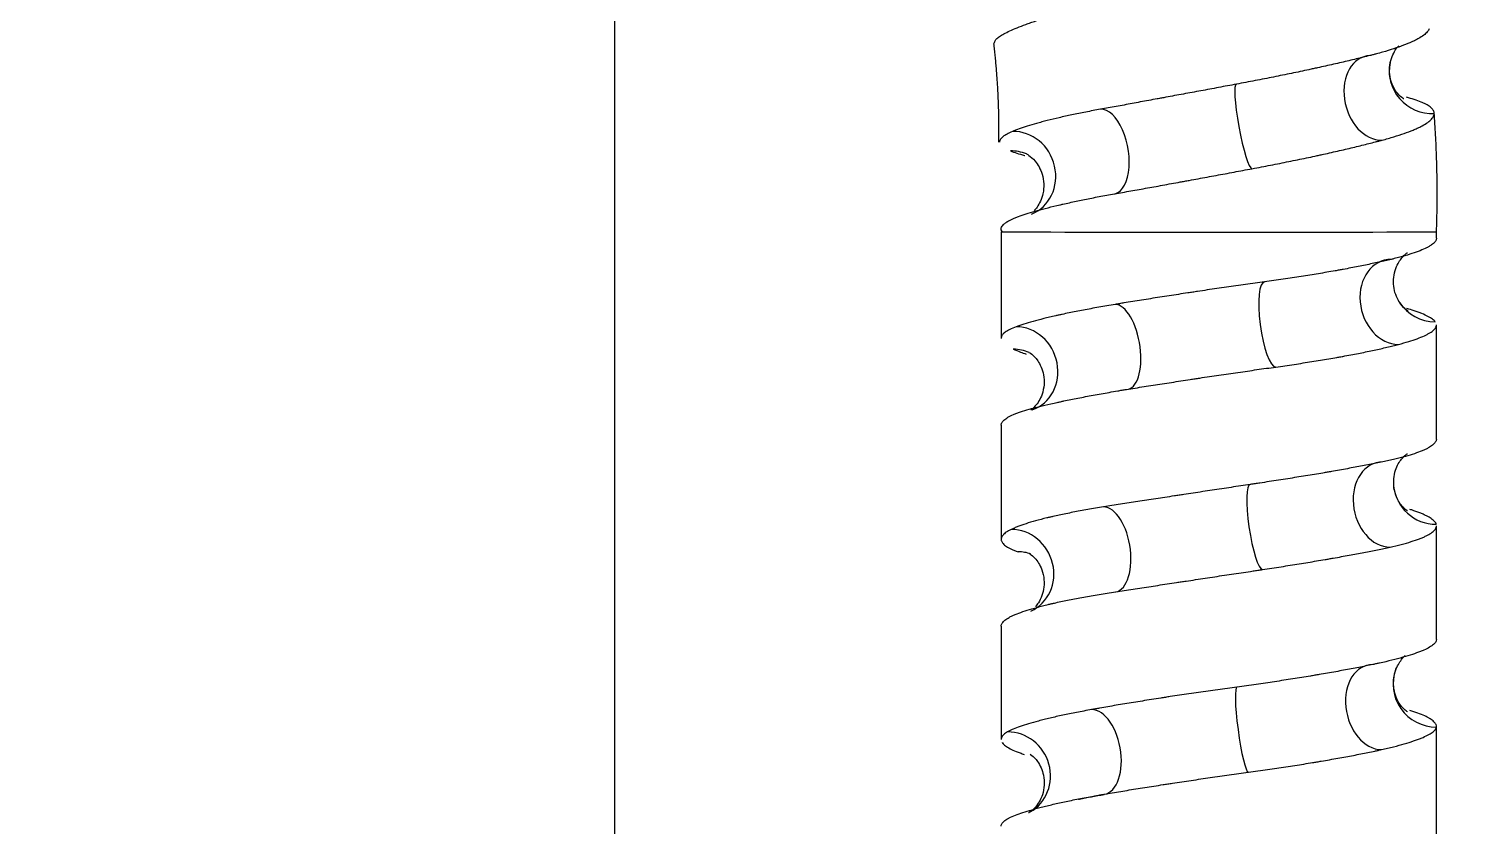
# Model space of a CAD drawing. Header units: millimetres. Extents: x 6110 to 6704, y -2661 to -1821.
# Drawn here: x 6578.83 to 6591.34, y -2241.38 to -2234.42 of the extents above; entities that cross this region are included whole.
import ezdxf

# ---------------------------------------------------------------- set-up
doc = ezdxf.new("R2010")
doc.units = ezdxf.units.MM
doc.header["$LTSCALE"] = 0.1
doc.linetypes.add('HIDDEN2', pattern=[4.7625, 3.175, -1.5875])
doc.layers.add('1', color=4, linetype='HIDDEN2', lineweight=13)
doc.layers.add('DIM', color=3, linetype='Continuous', lineweight=9)

msp = doc.modelspace()

# ---------------------------------------------------------------- hatches: boundary and pattern name
at = {"layer": 'DIM'}
h = msp.add_hatch(dxfattribs=at)
h.set_pattern_fill('ANSI31', color=2)
edge = h.paths.add_edge_path()
edge.add_line((6619.617, -2595.98), (6619.617, -1962.206))
edge.add_line((6634.617, -1966.11), (6619.617, -1966.11))
edge.add_line((6634.617, -2610.98), (6634.617, -1966.11))
edge.add_line((6634.617, -2610.98), (6184.457, -2610.98))
edge.add_line((6619.617, -2595.98), (6184.457, -2595.98))
edge.add_line((6184.457, -2610.98), (6184.457, -2595.98))

# ---------------------------------------------------------------- linework, layer by layer
at = {"layer": '1', "color": 7, "linetype": 'Continuous', "lineweight": -3}
for p, q in [((6583.948, -2225.796), (6583.948, -2270.325)), ((6587.334, -2236.19), (6587.325, -2236.191)), ((6587.325, -2236.191), (6587.325, -2237.12)), ((6591.125, -2236.247), (6591.125, -2236.191)), ((6591.125, -2237.997), (6591.125, -2237.004)), ((6587.577, -2237.248), (6587.569, -2237.245)), ((6587.325, -2237.878), (6587.325, -2238.874)), ((6591.125, -2239.748), (6591.125, -2238.755)), ((6587.325, -2239.632), (6587.324, -2240.62)), ((6591.124, -2241.496), (6591.124, -2240.505))]:
    msp.add_line(p, q, dxfattribs=at)
for centre, major_axis, ratio, start_param, end_param in [((6590.598, -2235.021), (0.095, -0.363), 0.729816, 2.992785, 6.122144), ((6591.087, -2234.789), (0.367, -0.075), 0.986897, 3.137037, 4.960423), ((6589.446, -2235.271), (0.069, -0.369), 0.122968, 3.12514, 6.261331), ((6588.245, -2235.491), (0.066, -0.369), 0.50534, 6.203643, 9.353813), ((6587.451, -2235.686), (0.138, -0.349), 0.922409, 0.000185, 2.817174), ((6587.401, -2235.857), (0.144, 0.346), 0.951737, 6.283124, 6.682835), ((6589.225, -2236.191), (-1.9, 0), 0.000683, 0.000074, 3.141474), ((6590.762, -2236.802), (0.091, -0.364), 0.801172, 2.944776, 6.082708), ((6589.673, -2236.999), (0.051, -0.371), 0.232771, 3.108726, 6.250065), ((6588.369, -2237.195), (0.061, -0.37), 0.445074, 6.212676, 9.350699), ((6591.118, -2236.604), (0.326, 0.185), 0.988067, 3.132774, 3.196466), ((6591.118, -2236.604), (0.326, 0.185), 0.988067, 3.196466, 4.189654), ((6587.474, -2237.39), (0.122, -0.354), 0.913918, 0.000266, 2.835605), ((6587.414, -2237.586), (0.163, 0.338), 0.94346, 0.025586, 0.426262), ((6590.688, -2238.57), (0.078, -0.367), 0.762734, 2.981354, 6.122723), ((6589.553, -2238.766), (0.055, -0.371), 0.171893, 3.117217, 6.255278), ((6591.124, -2238.372), (0.373, 0.036), 0.989221, 3.134947, 4.613123), ((6588.262, -2238.963), (0.058, -0.371), 0.502956, 6.206322, 9.346922), ((6587.43, -2239.158), (0.152, -0.343), 0.934566, 0.004952, 2.746417), ((6587.454, -2239.354), (0.13, 0.352), 0.923441, 6.282457, 6.610585), ((6590.607, -2240.337), (0.079, -0.367), 0.72054, 2.989549, 6.12765), ((6591.121, -2240.14), (0.351, -0.133), 0.989698, 3.14142, 5.078338), ((6589.433, -2240.534), (0.05, -0.372), 0.10775, 3.126697, 6.267334), ((6588.159, -2240.73), (0.065, -0.369), 0.554483, 6.187849, 9.325858), ((6587.394, -2240.926), (0.168, -0.335), 0.95546, 0.048752, 2.694115)]:
    msp.add_ellipse(centre, major_axis=major_axis, ratio=ratio, start_param=start_param, end_param=end_param, dxfattribs=at)
for points, knots in [([(6587.309, -2234.486), (6587.32, -2234.478), (6587.334, -2234.47), (6587.364, -2234.454), (6587.399, -2234.437), (6587.441, -2234.419), (6587.487, -2234.4), (6587.513, -2234.39), (6587.547, -2234.378), (6587.553, -2234.375), (6587.568, -2234.37), (6587.589, -2234.363), (6587.611, -2234.355), (6587.657, -2234.339), (6587.721, -2234.318), (6587.827, -2234.286), (6587.904, -2234.264), (6587.944, -2234.253)], [0, 0, 0, 0, 0.125, 0.125, 0.25, 0.375, 0.375, 0.5, 0.5, 0.53125, 0.53125, 0.5625, 0.625, 0.625, 0.75, 0.875, 1, 1, 1, 1]), ([(6587.266, -2234.545), (6587.266, -2234.54), (6587.267, -2234.528), (6587.276, -2234.515), (6587.289, -2234.5), (6587.298, -2234.493), (6587.309, -2234.486)], [0, 0, 0, 0, 0.269734, 0.634867, 0.634867, 1, 1, 1, 1]), ([(6591.062, -2234.419), (6591.058, -2234.428), (6591.052, -2234.437), (6591.036, -2234.456), (6591.015, -2234.475), (6590.985, -2234.494), (6590.959, -2234.509), (6590.95, -2234.514), (6590.935, -2234.521), (6590.93, -2234.524), (6590.919, -2234.529), (6590.914, -2234.531), (6590.886, -2234.543), (6590.862, -2234.553), (6590.809, -2234.573), (6590.753, -2234.593), (6590.688, -2234.613), (6590.636, -2234.628), (6590.61, -2234.635), (6590.582, -2234.642), (6590.563, -2234.647), (6590.554, -2234.65), (6590.544, -2234.652)], [0, 0, 0, 0, 0.125, 0.125, 0.25, 0.375, 0.375, 0.4375, 0.4375, 0.46875, 0.46875, 0.5, 0.5, 0.625, 0.625, 0.75, 0.875, 0.875, 0.9375, 0.96875, 0.96875, 1, 1, 1, 1]), ([(6590.719, -2234.714), (6590.737, -2234.662), (6590.761, -2234.602), (6590.788, -2234.573), (6590.796, -2234.566)], [0, 0, 0, 0, 0.665153, 1, 1, 1, 1]), ([(6590.544, -2234.652), (6590.505, -2234.662), (6590.465, -2234.672), (6590.382, -2234.692), (6590.296, -2234.713), (6590.204, -2234.733), (6590.133, -2234.749), (6590.097, -2234.757), (6590.061, -2234.765), (6590.036, -2234.77), (6590.023, -2234.773), (6589.961, -2234.787), (6589.91, -2234.797), (6589.807, -2234.818), (6589.703, -2234.84), (6589.596, -2234.861), (6589.488, -2234.881), (6589.433, -2234.892), (6589.378, -2234.902)], [0, 0, 0, 0, 0.125, 0.125, 0.25, 0.375, 0.375, 0.4375, 0.46875, 0.46875, 0.5, 0.5, 0.625, 0.625, 0.75, 0.875, 0.875, 1, 1, 1, 1]), ([(6590.839, -2235.03), (6590.839, -2235.03), (6590.832, -2235.026), (6590.785, -2234.992), (6590.712, -2234.871), (6590.712, -2234.772), (6590.719, -2234.714)], [0, 0, 0, 0, 0.154251, 0.415563, 0.697627, 1, 1, 1, 1]), ([(6589.378, -2234.902), (6589.326, -2234.912), (6589.274, -2234.921), (6589.171, -2234.941), (6589.068, -2234.96), (6588.966, -2234.979), (6588.864, -2234.997), (6588.813, -2235.007), (6588.75, -2235.019), (6588.737, -2235.021), (6588.712, -2235.026), (6588.674, -2235.032), (6588.637, -2235.039), (6588.563, -2235.053), (6588.467, -2235.071), (6588.373, -2235.088), (6588.282, -2235.105), (6588.237, -2235.113), (6588.192, -2235.121)], [0, 0, 0, 0, 0.125, 0.125, 0.25, 0.375, 0.375, 0.5, 0.5, 0.53125, 0.53125, 0.5625, 0.625, 0.625, 0.75, 0.875, 0.875, 1, 1, 1, 1]), ([(6588.192, -2235.121), (6588.148, -2235.129), (6588.105, -2235.137), (6588.021, -2235.153), (6587.941, -2235.17), (6587.866, -2235.186), (6587.794, -2235.203), (6587.76, -2235.211), (6587.718, -2235.221), (6587.71, -2235.224), (6587.694, -2235.228), (6587.671, -2235.234), (6587.648, -2235.24), (6587.604, -2235.252), (6587.55, -2235.268), (6587.503, -2235.284), (6587.46, -2235.299), (6587.44, -2235.307), (6587.422, -2235.315)], [0, 0, 0, 0, 0.125, 0.125, 0.25, 0.375, 0.375, 0.5, 0.5, 0.53125, 0.53125, 0.5625, 0.625, 0.625, 0.75, 0.875, 0.875, 1, 1, 1, 1]), ([(6591.105, -2235.159), (6591.105, -2235.15), (6591.103, -2235.141), (6591.093, -2235.124), (6591.079, -2235.107), (6591.056, -2235.091), (6591.035, -2235.078), (6591.027, -2235.074), (6591.015, -2235.068), (6591.01, -2235.066), (6591.002, -2235.062), (6590.997, -2235.06), (6590.973, -2235.05), (6590.952, -2235.043), (6590.909, -2235.029), (6590.886, -2235.023), (6590.863, -2235.016)], [0, 0, 0, 0, 0.169967, 0.169967, 0.339933, 0.5099, 0.5099, 0.594884, 0.594884, 0.637375, 0.637375, 0.679867, 0.679867, 0.849834, 0.849834, 1, 1, 1, 1]), ([(6590.649, -2235.391), (6590.686, -2235.381), (6590.72, -2235.371), (6590.785, -2235.351), (6590.845, -2235.332), (6590.897, -2235.312), (6590.933, -2235.297), (6590.95, -2235.29), (6590.966, -2235.282), (6590.977, -2235.277), (6590.982, -2235.275), (6591.006, -2235.262), (6591.023, -2235.252), (6591.052, -2235.233), (6591.077, -2235.214), (6591.092, -2235.195), (6591.102, -2235.177), (6591.105, -2235.168), (6591.105, -2235.159)], [0, 0, 0, 0, 0.125, 0.125, 0.25, 0.375, 0.375, 0.4375, 0.46875, 0.46875, 0.5, 0.5, 0.625, 0.625, 0.75, 0.875, 0.875, 1, 1, 1, 1]), ([(6587.422, -2235.315), (6587.404, -2235.322), (6587.389, -2235.33), (6587.362, -2235.345), (6587.339, -2235.359), (6587.325, -2235.374), (6587.315, -2235.389), (6587.312, -2235.396), (6587.311, -2235.405), (6587.311, -2235.406), (6587.311, -2235.408)], [0, 0, 0, 0, 0.237933, 0.237933, 0.475867, 0.7138, 0.7138, 0.951733, 0.951733, 1, 1, 1, 1]), ([(6587.406, -2235.485), (6587.422, -2235.491), (6587.441, -2235.497), (6587.482, -2235.51), (6587.504, -2235.517), (6587.529, -2235.524), (6587.53, -2235.524)], [0, 0, 0, 0, 0.495969, 0.495969, 0.991939, 1, 1, 1, 1]), ([(6589.514, -2235.64), (6589.569, -2235.629), (6589.623, -2235.619), (6589.73, -2235.598), (6589.836, -2235.577), (6589.938, -2235.556), (6590.014, -2235.54), (6590.039, -2235.535), (6590.076, -2235.527), (6590.088, -2235.524), (6590.113, -2235.519), (6590.125, -2235.516), (6590.186, -2235.503), (6590.233, -2235.492), (6590.324, -2235.471), (6590.413, -2235.451), (6590.495, -2235.43), (6590.555, -2235.415), (6590.584, -2235.408), (6590.612, -2235.4), (6590.631, -2235.396), (6590.64, -2235.393), (6590.649, -2235.391)], [0, 0, 0, 0, 0.125, 0.125, 0.25, 0.375, 0.375, 0.4375, 0.4375, 0.46875, 0.46875, 0.5, 0.5, 0.625, 0.625, 0.75, 0.875, 0.875, 0.9375, 0.96875, 0.96875, 1, 1, 1, 1]), ([(6587.545, -2235.51), (6587.545, -2235.507), (6587.558, -2235.517), (6587.624, -2235.567), (6587.696, -2235.69), (6587.703, -2235.854), (6587.65, -2235.962), (6587.621, -2235.998), (6587.612, -2236.006)], [0, 0, 0, 0, 0.174546, 0.33886, 0.52233, 0.741366, 0.923596, 1, 1, 1, 1]), ([(6588.297, -2235.862), (6588.343, -2235.854), (6588.39, -2235.845), (6588.486, -2235.828), (6588.583, -2235.811), (6588.683, -2235.793), (6588.784, -2235.774), (6588.836, -2235.765), (6588.901, -2235.753), (6588.914, -2235.751), (6588.94, -2235.746), (6588.979, -2235.739), (6589.018, -2235.732), (6589.096, -2235.717), (6589.201, -2235.698), (6589.305, -2235.679), (6589.409, -2235.659), (6589.462, -2235.649), (6589.514, -2235.64)], [0, 0, 0, 0, 0.125, 0.125, 0.25, 0.375, 0.375, 0.5, 0.5, 0.53125, 0.53125, 0.5625, 0.625, 0.625, 0.75, 0.875, 0.875, 1, 1, 1, 1]), ([(6587.475, -2236.057), (6587.496, -2236.049), (6587.518, -2236.041), (6587.567, -2236.026), (6587.619, -2236.01), (6587.678, -2235.994), (6587.741, -2235.978), (6587.775, -2235.969), (6587.819, -2235.959), (6587.828, -2235.957), (6587.845, -2235.953), (6587.873, -2235.946), (6587.901, -2235.94), (6587.958, -2235.928), (6588.036, -2235.911), (6588.162, -2235.886), (6588.251, -2235.87), (6588.297, -2235.862)], [0, 0, 0, 0, 0.125, 0.125, 0.25, 0.375, 0.375, 0.5, 0.5, 0.53125, 0.53125, 0.5625, 0.625, 0.625, 0.75, 0.875, 1, 1, 1, 1]), ([(6587.334, -2236.19), (6587.326, -2236.18), (6587.323, -2236.169), (6587.327, -2236.148), (6587.334, -2236.137), (6587.352, -2236.12), (6587.359, -2236.114), (6587.369, -2236.107), (6587.372, -2236.106), (6587.376, -2236.103), (6587.378, -2236.101), (6587.386, -2236.097), (6587.391, -2236.094), (6587.418, -2236.08), (6587.444, -2236.068), (6587.475, -2236.057)], [0, 0, 0, 0, 0.25, 0.25, 0.5, 0.5, 0.625, 0.625, 0.65625, 0.65625, 0.6875, 0.6875, 0.75, 0.75, 1, 1, 1, 1]), ([(6591.125, -2236.246), (6591.125, -2236.249), (6591.124, -2236.253), (6591.121, -2236.264), (6591.112, -2236.28), (6591.093, -2236.296), (6591.076, -2236.309), (6591.069, -2236.313), (6591.058, -2236.319), (6591.054, -2236.321), (6591.047, -2236.325), (6591.043, -2236.327), (6591.022, -2236.338), (6591.002, -2236.347), (6590.96, -2236.363), (6590.913, -2236.38), (6590.857, -2236.397), (6590.812, -2236.41), (6590.796, -2236.414), (6590.772, -2236.42), (6590.764, -2236.422), (6590.747, -2236.426), (6590.739, -2236.429), (6590.73, -2236.431)], [0, 0, 0, 0, 0.058063, 0.058063, 0.192625, 0.327188, 0.327188, 0.394469, 0.394469, 0.42811, 0.42811, 0.46175, 0.46175, 0.596313, 0.596313, 0.730875, 0.865438, 0.865438, 0.932719, 0.932719, 0.966359, 0.966359, 1, 1, 1, 1]), ([(6590.792, -2236.79), (6590.767, -2236.743), (6590.737, -2236.649), (6590.766, -2236.492), (6590.831, -2236.403), (6590.866, -2236.376), (6590.871, -2236.373), (6590.871, -2236.373)], [0, 0, 0, 0, 0.239392, 0.489345, 0.692368, 0.873504, 1, 1, 1, 1]), ([(6590.73, -2236.431), (6590.696, -2236.439), (6590.66, -2236.447), (6590.584, -2236.464), (6590.506, -2236.48), (6590.421, -2236.497), (6590.355, -2236.51), (6590.321, -2236.516), (6590.286, -2236.522), (6590.263, -2236.527), (6590.251, -2236.529), (6590.192, -2236.539), (6590.143, -2236.548), (6590.045, -2236.564), (6589.944, -2236.58), (6589.84, -2236.596), (6589.76, -2236.608), (6589.733, -2236.612), (6589.679, -2236.619), (6589.651, -2236.623), (6589.624, -2236.627)], [0, 0, 0, 0, 0.125, 0.125, 0.25, 0.375, 0.375, 0.4375, 0.46875, 0.46875, 0.5, 0.5, 0.625, 0.625, 0.75, 0.875, 0.875, 0.9375, 0.9375, 1, 1, 1, 1]), ([(6589.624, -2236.627), (6589.569, -2236.634), (6589.513, -2236.642), (6589.402, -2236.658), (6589.291, -2236.674), (6589.179, -2236.69), (6589.095, -2236.702), (6589.067, -2236.707), (6589.025, -2236.713), (6589.011, -2236.715), (6588.983, -2236.719), (6588.969, -2236.721), (6588.899, -2236.732), (6588.844, -2236.74), (6588.736, -2236.757), (6588.628, -2236.774), (6588.524, -2236.79), (6588.447, -2236.803), (6588.421, -2236.807), (6588.383, -2236.813), (6588.37, -2236.815), (6588.345, -2236.82), (6588.333, -2236.822), (6588.32, -2236.824)], [0, 0, 0, 0, 0.125, 0.125, 0.25, 0.375, 0.375, 0.4375, 0.4375, 0.46875, 0.46875, 0.5, 0.5, 0.625, 0.625, 0.75, 0.875, 0.875, 0.9375, 0.9375, 0.96875, 0.96875, 1, 1, 1, 1]), ([(6588.32, -2236.824), (6588.271, -2236.832), (6588.223, -2236.84), (6588.13, -2236.857), (6588.041, -2236.873), (6587.957, -2236.89), (6587.897, -2236.902), (6587.867, -2236.909), (6587.838, -2236.915), (6587.819, -2236.919), (6587.81, -2236.921), (6587.764, -2236.932), (6587.729, -2236.94), (6587.663, -2236.956), (6587.601, -2236.972), (6587.547, -2236.988), (6587.51, -2237), (6587.498, -2237.004), (6587.476, -2237.011), (6587.465, -2237.015), (6587.455, -2237.019)], [0, 0, 0, 0, 0.125, 0.125, 0.25, 0.375, 0.375, 0.4375, 0.46875, 0.46875, 0.5, 0.5, 0.625, 0.625, 0.75, 0.875, 0.875, 0.9375, 0.9375, 1, 1, 1, 1]), ([(6590.876, -2236.882), (6590.876, -2236.882), (6590.865, -2236.876), (6590.822, -2236.838), (6590.799, -2236.8), (6590.792, -2236.79)], [0, 0, 0, 0, 0.434991, 0.849797, 1, 1, 1, 1]), ([(6591.114, -2236.976), (6591.108, -2236.968), (6591.1, -2236.961), (6591.079, -2236.945), (6591.053, -2236.929), (6591.017, -2236.912), (6590.987, -2236.9), (6590.976, -2236.896), (6590.959, -2236.89), (6590.953, -2236.887), (6590.941, -2236.883), (6590.935, -2236.881), (6590.909, -2236.872), (6590.888, -2236.866), (6590.866, -2236.859)], [0, 0, 0, 0, 0.20879, 0.20879, 0.41758, 0.62637, 0.62637, 0.730765, 0.730765, 0.782962, 0.782962, 0.83516, 0.83516, 1, 1, 1, 1]), ([(6590.794, -2237.173), (6590.826, -2237.164), (6590.855, -2237.156), (6590.909, -2237.139), (6590.959, -2237.123), (6591, -2237.106), (6591.028, -2237.093), (6591.036, -2237.089), (6591.048, -2237.083), (6591.052, -2237.081), (6591.06, -2237.076), (6591.063, -2237.074), (6591.081, -2237.064), (6591.092, -2237.055), (6591.109, -2237.039), (6591.121, -2237.024), (6591.125, -2237.01), (6591.125, -2237.003)], [0, 0, 0, 0, 0.146391, 0.146391, 0.292783, 0.439174, 0.439174, 0.51237, 0.51237, 0.548968, 0.548968, 0.585566, 0.585566, 0.731957, 0.731957, 0.878349, 1, 1, 1, 1]), ([(6587.455, -2237.019), (6587.434, -2237.026), (6587.416, -2237.034), (6587.385, -2237.05), (6587.358, -2237.065), (6587.341, -2237.082), (6587.332, -2237.094), (6587.33, -2237.098), (6587.327, -2237.104), (6587.327, -2237.106), (6587.326, -2237.111), (6587.325, -2237.113), (6587.325, -2237.116), (6587.325, -2237.118), (6587.325, -2237.12)], [0, 0, 0, 0, 0.238378, 0.238378, 0.476756, 0.715134, 0.715134, 0.834323, 0.834323, 0.893918, 0.893918, 0.953512, 0.953512, 1, 1, 1, 1]), ([(6587.431, -2237.215), (6587.449, -2237.223), (6587.47, -2237.231), (6587.509, -2237.245), (6587.526, -2237.251), (6587.543, -2237.257)], [0, 0, 0, 0, 0.590015, 0.590015, 1, 1, 1, 1]), ([(6587.576, -2237.245), (6587.576, -2237.244), (6587.586, -2237.255), (6587.646, -2237.306), (6587.709, -2237.441), (6587.695, -2237.608), (6587.625, -2237.714), (6587.592, -2237.74), (6587.583, -2237.747)], [0, 0, 0, 0, 0.146448, 0.307455, 0.486807, 0.693468, 0.866028, 1, 1, 1, 1]), ([(6589.721, -2237.37), (6589.776, -2237.363), (6589.829, -2237.355), (6589.934, -2237.339), (6590.037, -2237.323), (6590.136, -2237.307), (6590.208, -2237.295), (6590.232, -2237.29), (6590.268, -2237.284), (6590.279, -2237.282), (6590.303, -2237.278), (6590.314, -2237.276), (6590.372, -2237.265), (6590.416, -2237.257), (6590.501, -2237.24), (6590.582, -2237.223), (6590.657, -2237.206), (6590.71, -2237.194), (6590.728, -2237.189), (6590.753, -2237.183), (6590.761, -2237.181), (6590.778, -2237.177), (6590.786, -2237.175), (6590.794, -2237.173)], [0, 0, 0, 0, 0.125, 0.125, 0.25, 0.375, 0.375, 0.4375, 0.4375, 0.46875, 0.46875, 0.5, 0.5, 0.625, 0.625, 0.75, 0.875, 0.875, 0.9375, 0.9375, 0.96875, 0.96875, 1, 1, 1, 1]), ([(6588.417, -2237.566), (6588.468, -2237.558), (6588.52, -2237.549), (6588.624, -2237.533), (6588.73, -2237.516), (6588.838, -2237.5), (6588.92, -2237.487), (6588.948, -2237.483), (6588.989, -2237.477), (6589.003, -2237.474), (6589.031, -2237.47), (6589.045, -2237.468), (6589.115, -2237.458), (6589.17, -2237.449), (6589.281, -2237.433), (6589.392, -2237.417), (6589.502, -2237.401), (6589.584, -2237.389), (6589.612, -2237.385), (6589.667, -2237.378), (6589.694, -2237.374), (6589.721, -2237.37)], [0, 0, 0, 0, 0.125, 0.125, 0.25, 0.375, 0.375, 0.4375, 0.4375, 0.46875, 0.46875, 0.5, 0.5, 0.625, 0.625, 0.75, 0.875, 0.875, 0.9375, 0.9375, 1, 1, 1, 1]), ([(6587.493, -2237.762), (6587.517, -2237.755), (6587.542, -2237.747), (6587.597, -2237.731), (6587.656, -2237.716), (6587.723, -2237.699), (6587.777, -2237.687), (6587.804, -2237.681), (6587.833, -2237.675), (6587.852, -2237.67), (6587.862, -2237.668), (6587.911, -2237.658), (6587.952, -2237.649), (6588.038, -2237.633), (6588.126, -2237.616), (6588.219, -2237.599), (6588.292, -2237.587), (6588.317, -2237.582), (6588.354, -2237.576), (6588.367, -2237.574), (6588.392, -2237.57), (6588.405, -2237.568), (6588.417, -2237.566)], [0, 0, 0, 0, 0.125, 0.125, 0.25, 0.375, 0.375, 0.4375, 0.46875, 0.46875, 0.5, 0.5, 0.625, 0.625, 0.75, 0.875, 0.875, 0.9375, 0.9375, 0.96875, 0.96875, 1, 1, 1, 1]), ([(6587.325, -2237.878), (6587.325, -2237.875), (6587.325, -2237.873), (6587.326, -2237.868), (6587.326, -2237.866), (6587.328, -2237.862), (6587.329, -2237.86), (6587.334, -2237.849), (6587.34, -2237.841), (6587.358, -2237.825), (6587.381, -2237.809), (6587.413, -2237.793), (6587.44, -2237.781), (6587.45, -2237.777), (6587.471, -2237.77), (6587.482, -2237.766), (6587.493, -2237.762)], [0, 0, 0, 0, 0.065472, 0.065472, 0.11739, 0.11739, 0.169309, 0.169309, 0.376981, 0.376981, 0.584654, 0.792327, 0.792327, 0.896164, 0.896164, 1, 1, 1, 1]), ([(6591.124, -2238.001), (6591.124, -2238.01), (6591.12, -2238.018), (6591.109, -2238.034), (6591.093, -2238.051), (6591.067, -2238.068), (6591.044, -2238.081), (6591.036, -2238.085), (6591.022, -2238.091), (6591.018, -2238.093), (6591.008, -2238.097), (6591.004, -2238.1), (6590.978, -2238.11), (6590.956, -2238.118), (6590.908, -2238.135), (6590.855, -2238.151), (6590.793, -2238.167), (6590.744, -2238.179), (6590.727, -2238.183), (6590.692, -2238.19), (6590.674, -2238.194), (6590.656, -2238.198)], [0, 0, 0, 0, 0.125, 0.125, 0.25, 0.375, 0.375, 0.4375, 0.4375, 0.46875, 0.46875, 0.5, 0.5, 0.625, 0.625, 0.75, 0.875, 0.875, 0.9375, 0.9375, 1, 1, 1, 1]), ([(6590.751, -2238.408), (6590.75, -2238.349), (6590.76, -2238.255), (6590.829, -2238.157), (6590.865, -2238.13), (6590.871, -2238.127), (6590.871, -2238.127)], [0, 0, 0, 0, 0.321969, 0.598209, 0.840883, 1, 1, 1, 1]), ([(6590.656, -2238.198), (6590.618, -2238.206), (6590.58, -2238.213), (6590.499, -2238.229), (6590.415, -2238.245), (6590.325, -2238.261), (6590.255, -2238.274), (6590.219, -2238.28), (6590.183, -2238.286), (6590.158, -2238.29), (6590.146, -2238.293), (6590.084, -2238.303), (6590.034, -2238.312), (6589.931, -2238.328), (6589.827, -2238.345), (6589.72, -2238.362), (6589.638, -2238.374), (6589.611, -2238.379), (6589.569, -2238.385), (6589.555, -2238.387), (6589.527, -2238.391), (6589.513, -2238.393), (6589.499, -2238.395)], [0, 0, 0, 0, 0.125, 0.125, 0.25, 0.375, 0.375, 0.4375, 0.46875, 0.46875, 0.5, 0.5, 0.625, 0.625, 0.75, 0.875, 0.875, 0.9375, 0.9375, 0.96875, 0.96875, 1, 1, 1, 1]), ([(6589.499, -2238.395), (6589.444, -2238.404), (6589.388, -2238.412), (6589.277, -2238.428), (6589.167, -2238.445), (6589.056, -2238.462), (6588.973, -2238.474), (6588.946, -2238.478), (6588.905, -2238.485), (6588.891, -2238.487), (6588.863, -2238.491), (6588.85, -2238.493), (6588.781, -2238.504), (6588.727, -2238.512), (6588.621, -2238.528), (6588.516, -2238.544), (6588.415, -2238.56), (6588.341, -2238.572), (6588.316, -2238.576), (6588.267, -2238.583), (6588.243, -2238.587), (6588.219, -2238.591)], [0, 0, 0, 0, 0.125, 0.125, 0.25, 0.375, 0.375, 0.4375, 0.4375, 0.46875, 0.46875, 0.5, 0.5, 0.625, 0.625, 0.75, 0.875, 0.875, 0.9375, 0.9375, 1, 1, 1, 1]), ([(6590.871, -2238.625), (6590.871, -2238.625), (6590.868, -2238.624), (6590.842, -2238.608), (6590.777, -2238.526), (6590.758, -2238.45), (6590.751, -2238.408)], [0, 0, 0, 0, 0.087982, 0.412298, 0.728041, 1, 1, 1, 1]), ([(6588.219, -2238.591), (6588.171, -2238.598), (6588.125, -2238.606), (6588.035, -2238.622), (6587.949, -2238.638), (6587.87, -2238.654), (6587.813, -2238.666), (6587.785, -2238.672), (6587.758, -2238.679), (6587.74, -2238.683), (6587.731, -2238.685), (6587.688, -2238.695), (6587.656, -2238.704), (6587.595, -2238.721), (6587.539, -2238.737), (6587.492, -2238.754), (6587.46, -2238.766), (6587.449, -2238.771), (6587.435, -2238.777), (6587.43, -2238.779), (6587.421, -2238.783), (6587.417, -2238.785), (6587.413, -2238.787)], [0, 0, 0, 0, 0.125, 0.125, 0.25, 0.375, 0.375, 0.4375, 0.46875, 0.46875, 0.5, 0.5, 0.625, 0.625, 0.75, 0.875, 0.875, 0.9375, 0.9375, 0.96875, 0.96875, 1, 1, 1, 1]), ([(6591.123, -2238.743), (6591.121, -2238.735), (6591.116, -2238.727), (6591.101, -2238.71), (6591.082, -2238.693), (6591.053, -2238.677), (6591.028, -2238.664), (6591.019, -2238.66), (6591.005, -2238.653), (6591, -2238.651), (6590.99, -2238.647), (6590.985, -2238.645), (6590.958, -2238.634), (6590.934, -2238.626), (6590.903, -2238.616), (6590.898, -2238.615), (6590.892, -2238.613)], [0, 0, 0, 0, 0.192045, 0.192045, 0.384089, 0.576134, 0.576134, 0.672156, 0.672156, 0.720167, 0.720167, 0.768178, 0.768178, 0.960223, 0.960223, 1, 1, 1, 1]), ([(6590.719, -2238.941), (6590.754, -2238.934), (6590.787, -2238.926), (6590.848, -2238.91), (6590.905, -2238.894), (6590.953, -2238.878), (6590.986, -2238.865), (6590.996, -2238.861), (6591.011, -2238.855), (6591.015, -2238.853), (6591.025, -2238.848), (6591.029, -2238.846), (6591.051, -2238.836), (6591.065, -2238.827), (6591.09, -2238.81), (6591.11, -2238.793), (6591.12, -2238.777), (6591.124, -2238.764), (6591.125, -2238.759), (6591.125, -2238.755)], [0, 0, 0, 0, 0.132674, 0.132674, 0.265349, 0.398023, 0.398023, 0.46436, 0.46436, 0.497529, 0.497529, 0.530697, 0.530697, 0.663372, 0.663372, 0.796046, 0.92872, 0.92872, 1, 1, 1, 1]), ([(6587.413, -2238.787), (6587.396, -2238.795), (6587.381, -2238.804), (6587.357, -2238.82), (6587.338, -2238.837), (6587.329, -2238.853), (6587.325, -2238.866), (6587.325, -2238.87), (6587.325, -2238.876), (6587.325, -2238.878), (6587.325, -2238.882), (6587.326, -2238.885), (6587.329, -2238.895), (6587.334, -2238.903), (6587.349, -2238.92), (6587.368, -2238.936), (6587.398, -2238.951), (6587.423, -2238.963), (6587.432, -2238.967), (6587.451, -2238.975), (6587.462, -2238.978), (6587.473, -2238.982)], [0, 0, 0, 0, 0.125, 0.125, 0.25, 0.375, 0.375, 0.4375, 0.4375, 0.46875, 0.46875, 0.5, 0.5, 0.625, 0.625, 0.75, 0.875, 0.875, 0.9375, 0.9375, 1, 1, 1, 1]), ([(6587.567, -2238.993), (6587.567, -2238.994), (6587.572, -2238.999), (6587.608, -2239.02), (6587.686, -2239.122), (6587.713, -2239.288), (6587.664, -2239.411), (6587.631, -2239.453), (6587.623, -2239.463)], [0, 0, 0, 0, 0.084233, 0.271012, 0.461392, 0.698682, 0.912658, 1, 1, 1, 1]), ([(6589.606, -2239.137), (6589.661, -2239.129), (6589.716, -2239.121), (6589.822, -2239.104), (6589.927, -2239.088), (6590.028, -2239.071), (6590.102, -2239.058), (6590.127, -2239.054), (6590.164, -2239.048), (6590.176, -2239.046), (6590.2, -2239.042), (6590.212, -2239.039), (6590.271, -2239.029), (6590.318, -2239.021), (6590.406, -2239.004), (6590.492, -2238.988), (6590.572, -2238.972), (6590.629, -2238.96), (6590.648, -2238.957), (6590.684, -2238.949), (6590.702, -2238.945), (6590.719, -2238.941)], [0, 0, 0, 0, 0.125, 0.125, 0.25, 0.375, 0.375, 0.4375, 0.4375, 0.46875, 0.46875, 0.5, 0.5, 0.625, 0.625, 0.75, 0.875, 0.875, 0.9375, 0.9375, 1, 1, 1, 1]), ([(6588.305, -2239.334), (6588.355, -2239.327), (6588.405, -2239.319), (6588.508, -2239.303), (6588.612, -2239.288), (6588.719, -2239.271), (6588.8, -2239.259), (6588.828, -2239.255), (6588.869, -2239.248), (6588.883, -2239.246), (6588.911, -2239.242), (6588.924, -2239.24), (6588.994, -2239.23), (6589.05, -2239.221), (6589.161, -2239.204), (6589.273, -2239.187), (6589.384, -2239.171), (6589.467, -2239.158), (6589.495, -2239.154), (6589.537, -2239.148), (6589.551, -2239.146), (6589.579, -2239.142), (6589.593, -2239.139), (6589.606, -2239.137)], [0, 0, 0, 0, 0.125, 0.125, 0.25, 0.375, 0.375, 0.4375, 0.4375, 0.46875, 0.46875, 0.5, 0.5, 0.625, 0.625, 0.75, 0.875, 0.875, 0.9375, 0.9375, 0.96875, 0.96875, 1, 1, 1, 1]), ([(6587.448, -2239.529), (6587.468, -2239.521), (6587.49, -2239.513), (6587.539, -2239.496), (6587.591, -2239.48), (6587.652, -2239.463), (6587.701, -2239.451), (6587.726, -2239.444), (6587.753, -2239.438), (6587.77, -2239.434), (6587.78, -2239.432), (6587.825, -2239.421), (6587.864, -2239.413), (6587.944, -2239.397), (6588.027, -2239.381), (6588.116, -2239.365), (6588.185, -2239.353), (6588.209, -2239.349), (6588.256, -2239.342), (6588.281, -2239.338), (6588.305, -2239.334)], [0, 0, 0, 0, 0.125, 0.125, 0.25, 0.375, 0.375, 0.4375, 0.46875, 0.46875, 0.5, 0.5, 0.625, 0.625, 0.75, 0.875, 0.875, 0.9375, 0.9375, 1, 1, 1, 1]), ([(6587.325, -2239.632), (6587.325, -2239.631), (6587.325, -2239.63), (6587.325, -2239.621), (6587.328, -2239.613), (6587.339, -2239.596), (6587.355, -2239.579), (6587.38, -2239.563), (6587.403, -2239.55), (6587.411, -2239.546), (6587.424, -2239.54), (6587.429, -2239.538), (6587.438, -2239.533), (6587.443, -2239.531), (6587.448, -2239.529)], [0, 0, 0, 0, 0.025397, 0.025397, 0.269048, 0.269048, 0.512699, 0.756349, 0.756349, 0.878175, 0.878175, 0.939087, 0.939087, 1, 1, 1, 1]), ([(6591.119, -2239.769), (6591.115, -2239.776), (6591.108, -2239.784), (6591.089, -2239.8), (6591.066, -2239.816), (6591.033, -2239.832), (6591.005, -2239.844), (6590.995, -2239.849), (6590.979, -2239.855), (6590.974, -2239.857), (6590.963, -2239.861), (6590.957, -2239.863), (6590.927, -2239.874), (6590.902, -2239.882), (6590.846, -2239.899), (6590.787, -2239.916), (6590.719, -2239.933), (6590.665, -2239.946), (6590.647, -2239.95), (6590.618, -2239.956), (6590.609, -2239.958), (6590.589, -2239.962), (6590.579, -2239.964), (6590.569, -2239.966)], [0, 0, 0, 0, 0.125, 0.125, 0.25, 0.375, 0.375, 0.4375, 0.4375, 0.46875, 0.46875, 0.5, 0.5, 0.625, 0.625, 0.75, 0.875, 0.875, 0.9375, 0.9375, 0.96875, 0.96875, 1, 1, 1, 1]), ([(6590.569, -2239.966), (6590.529, -2239.975), (6590.488, -2239.983), (6590.403, -2240), (6590.315, -2240.016), (6590.222, -2240.033), (6590.149, -2240.046), (6590.113, -2240.052), (6590.075, -2240.058), (6590.05, -2240.062), (6590.037, -2240.065), (6589.974, -2240.075), (6589.922, -2240.083), (6589.818, -2240.1), (6589.712, -2240.116), (6589.604, -2240.132), (6589.495, -2240.147), (6589.439, -2240.155), (6589.383, -2240.163)], [0, 0, 0, 0, 0.125, 0.125, 0.25, 0.375, 0.375, 0.4375, 0.46875, 0.46875, 0.5, 0.5, 0.625, 0.625, 0.75, 0.875, 0.875, 1, 1, 1, 1]), ([(6590.872, -2240.38), (6590.872, -2240.38), (6590.867, -2240.377), (6590.83, -2240.35), (6590.763, -2240.254), (6590.741, -2240.119), (6590.759, -2240.039), (6590.771, -2240.007)], [0, 0, 0, 0, 0.124116, 0.347241, 0.574571, 0.833924, 1, 1, 1, 1]), ([(6590.771, -2240.007), (6590.791, -2239.967), (6590.817, -2239.92), (6590.843, -2239.895), (6590.85, -2239.888)], [0, 0, 0, 0, 0.656755, 1, 1, 1, 1]), ([(6589.383, -2240.163), (6589.327, -2240.17), (6589.271, -2240.178), (6589.159, -2240.194), (6589.047, -2240.209), (6588.936, -2240.226), (6588.854, -2240.238), (6588.826, -2240.242), (6588.785, -2240.248), (6588.772, -2240.251), (6588.744, -2240.255), (6588.731, -2240.257), (6588.663, -2240.267), (6588.609, -2240.276), (6588.505, -2240.293), (6588.402, -2240.309), (6588.304, -2240.326), (6588.231, -2240.339), (6588.208, -2240.343), (6588.172, -2240.349), (6588.16, -2240.351), (6588.137, -2240.355), (6588.126, -2240.357), (6588.114, -2240.359)], [0, 0, 0, 0, 0.125, 0.125, 0.25, 0.375, 0.375, 0.4375, 0.4375, 0.46875, 0.46875, 0.5, 0.5, 0.625, 0.625, 0.75, 0.875, 0.875, 0.9375, 0.9375, 0.96875, 0.96875, 1, 1, 1, 1]), ([(6588.114, -2240.359), (6588.069, -2240.368), (6588.025, -2240.376), (6587.941, -2240.392), (6587.86, -2240.409), (6587.787, -2240.425), (6587.734, -2240.438), (6587.708, -2240.444), (6587.684, -2240.451), (6587.667, -2240.455), (6587.659, -2240.457), (6587.62, -2240.467), (6587.591, -2240.476), (6587.537, -2240.492), (6587.487, -2240.508), (6587.447, -2240.524), (6587.419, -2240.535), (6587.411, -2240.539), (6587.395, -2240.547), (6587.388, -2240.551), (6587.381, -2240.554)], [0, 0, 0, 0, 0.125, 0.125, 0.25, 0.375, 0.375, 0.4375, 0.46875, 0.46875, 0.5, 0.5, 0.625, 0.625, 0.75, 0.875, 0.875, 0.9375, 0.9375, 1, 1, 1, 1]), ([(6591.124, -2240.512), (6591.125, -2240.504), (6591.124, -2240.496), (6591.117, -2240.481), (6591.105, -2240.465), (6591.083, -2240.448), (6591.063, -2240.436), (6591.056, -2240.432), (6591.044, -2240.425), (6591.04, -2240.423), (6591.031, -2240.419), (6591.027, -2240.417), (6591.004, -2240.406), (6590.983, -2240.398), (6590.94, -2240.382), (6590.916, -2240.374), (6590.892, -2240.366)], [0, 0, 0, 0, 0.168517, 0.168517, 0.337034, 0.505551, 0.505551, 0.58981, 0.58981, 0.631939, 0.631939, 0.674068, 0.674068, 0.842585, 0.842585, 1, 1, 1, 1]), ([(6587.381, -2240.554), (6587.367, -2240.562), (6587.356, -2240.57), (6587.339, -2240.585), (6587.328, -2240.599), (6587.324, -2240.613), (6587.324, -2240.62)], [0, 0, 0, 0, 0.361092, 0.361092, 0.722184, 1, 1, 1, 1]), ([(6590.644, -2240.708), (6590.681, -2240.7), (6590.716, -2240.692), (6590.783, -2240.675), (6590.845, -2240.659), (6590.899, -2240.642), (6590.936, -2240.629), (6590.954, -2240.623), (6590.971, -2240.617), (6590.982, -2240.612), (6590.987, -2240.61), (6591.013, -2240.6), (6591.031, -2240.591), (6591.062, -2240.575), (6591.089, -2240.559), (6591.106, -2240.543), (6591.119, -2240.527), (6591.123, -2240.519), (6591.124, -2240.512)], [0, 0, 0, 0, 0.125, 0.125, 0.25, 0.375, 0.375, 0.4375, 0.46875, 0.46875, 0.5, 0.5, 0.625, 0.625, 0.75, 0.875, 0.875, 1, 1, 1, 1]), ([(6587.333, -2240.646), (6587.334, -2240.648), (6587.335, -2240.649), (6587.342, -2240.659), (6587.351, -2240.667), (6587.373, -2240.684), (6587.4, -2240.701), (6587.436, -2240.717), (6587.467, -2240.73), (6587.478, -2240.734), (6587.495, -2240.74), (6587.501, -2240.742), (6587.513, -2240.746), (6587.519, -2240.748), (6587.525, -2240.751)], [0, 0, 0, 0, 0.038863, 0.038863, 0.279148, 0.279148, 0.519432, 0.759716, 0.759716, 0.879858, 0.879858, 0.939929, 0.939929, 1, 1, 1, 1]), ([(6587.578, -2240.748), (6587.578, -2240.748), (6587.588, -2240.753), (6587.645, -2240.805), (6587.708, -2240.935), (6587.698, -2241.102), (6587.625, -2241.217), (6587.574, -2241.255), (6587.564, -2241.262), (6587.562, -2241.261)], [0, 0, 0, 0, 0.125385, 0.267584, 0.425061, 0.609966, 0.765307, 0.89648, 1, 1, 1, 1]), ([(6589.482, -2240.906), (6589.539, -2240.898), (6589.594, -2240.891), (6589.703, -2240.875), (6589.81, -2240.859), (6589.915, -2240.843), (6589.992, -2240.83), (6590.018, -2240.826), (6590.056, -2240.82), (6590.069, -2240.818), (6590.094, -2240.814), (6590.106, -2240.811), (6590.168, -2240.801), (6590.217, -2240.792), (6590.31, -2240.776), (6590.401, -2240.759), (6590.485, -2240.742), (6590.546, -2240.729), (6590.566, -2240.725), (6590.596, -2240.719), (6590.606, -2240.717), (6590.625, -2240.713), (6590.634, -2240.711), (6590.644, -2240.708)], [0, 0, 0, 0, 0.125, 0.125, 0.25, 0.375, 0.375, 0.4375, 0.4375, 0.46875, 0.46875, 0.5, 0.5, 0.625, 0.625, 0.75, 0.875, 0.875, 0.9375, 0.9375, 0.96875, 0.96875, 1, 1, 1, 1]), ([(6588.204, -2241.101), (6588.252, -2241.093), (6588.3, -2241.085), (6588.399, -2241.068), (6588.499, -2241.052), (6588.604, -2241.035), (6588.683, -2241.023), (6588.71, -2241.018), (6588.751, -2241.012), (6588.764, -2241.01), (6588.792, -2241.006), (6588.805, -2241.004), (6588.874, -2240.993), (6588.929, -2240.985), (6589.039, -2240.969), (6589.149, -2240.952), (6589.26, -2240.937), (6589.371, -2240.921), (6589.427, -2240.913), (6589.482, -2240.906)], [0, 0, 0, 0, 0.125, 0.125, 0.25, 0.375, 0.375, 0.4375, 0.4375, 0.46875, 0.46875, 0.5, 0.5, 0.625, 0.625, 0.75, 0.875, 0.875, 1, 1, 1, 1]), ([(6587.407, -2241.298), (6587.424, -2241.29), (6587.443, -2241.282), (6587.485, -2241.267), (6587.531, -2241.251), (6587.586, -2241.235), (6587.631, -2241.223), (6587.647, -2241.218), (6587.671, -2241.212), (6587.679, -2241.21), (6587.695, -2241.206), (6587.704, -2241.204), (6587.746, -2241.193), (6587.782, -2241.185), (6587.857, -2241.168), (6587.936, -2241.151), (6588.021, -2241.135), (6588.088, -2241.122), (6588.111, -2241.118), (6588.145, -2241.112), (6588.157, -2241.11), (6588.18, -2241.106), (6588.192, -2241.103), (6588.204, -2241.101)], [0, 0, 0, 0, 0.125, 0.125, 0.25, 0.375, 0.375, 0.4375, 0.4375, 0.46875, 0.46875, 0.5, 0.5, 0.625, 0.625, 0.75, 0.875, 0.875, 0.9375, 0.9375, 0.96875, 0.96875, 1, 1, 1, 1]), ([(6587.999, -2241.142), (6588.002, -2241.142), (6588.072, -2241.127), (6588.147, -2241.113), (6588.224, -2241.1)], [0, 0, 0, 0, 0.053561, 1, 1, 1, 1]), ([(6587.324, -2241.378), (6587.324, -2241.375), (6587.325, -2241.372), (6587.327, -2241.36), (6587.336, -2241.344), (6587.354, -2241.328), (6587.371, -2241.317), (6587.378, -2241.313), (6587.392, -2241.305), (6587.399, -2241.301), (6587.407, -2241.298)], [0, 0, 0, 0, 0.113702, 0.113702, 0.409135, 0.704567, 0.704567, 0.852284, 0.852284, 1, 1, 1, 1])]:
    msp.add_open_spline(points, degree=3, knots=knots, dxfattribs=at)
for points, degree in [([(6587.258, -2234.547), (6587.309, -2234.976), (6587.301, -2235.408)], 2), ([(6591.125, -2236.191), (6591.143, -2235.672), (6591.105, -2235.156)], 2), ([(6591.125, -2239.749), (6591.124, -2239.755), (6591.123, -2239.762), (6591.119, -2239.769)], 3)]:
    msp.add_open_spline(points, degree=degree, dxfattribs=at)

doc.saveas('drawing.dxf')
